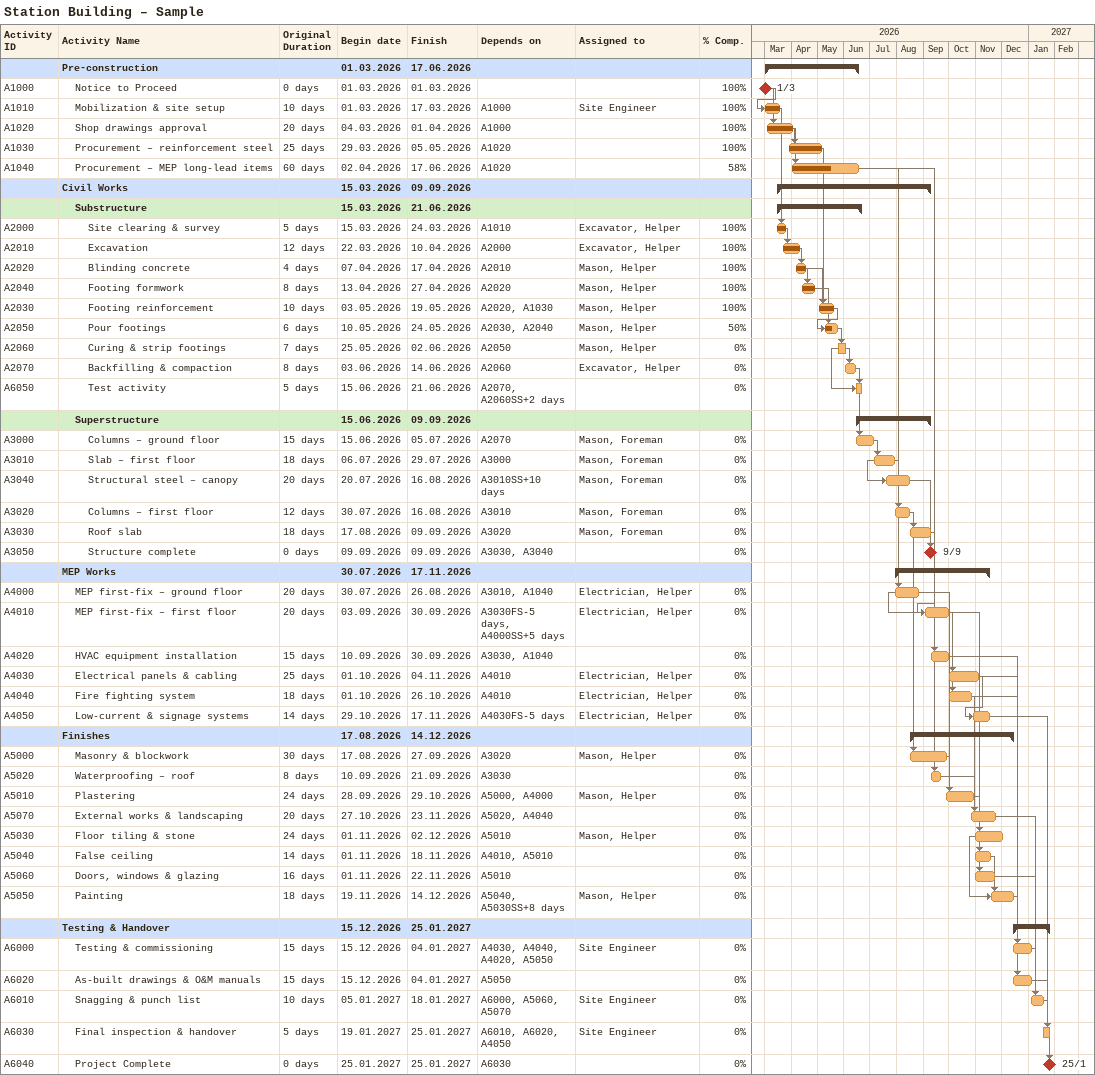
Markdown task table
Station Building – Sample

| ID | Level | Task | Original duration | Start | Finish | Predecessors | Resources | % complete |
|---|---|---|---|---|---|---|---|---|
|  | 1 | **Pre-construction** |  | 2026-03-01 | 2026-06-17 |  |  |  |
| A1000 | 2 | Notice to Proceed | 0d | 2026-03-01 | 2026-03-01 |  |  | 100 |
| A1010 | 2 | Mobilization & site setup | 10d | 2026-03-01 | 2026-03-17 | A1000 | Site Engineer | 100 |
| A1020 | 2 | Shop drawings approval | 20d | 2026-03-04 | 2026-04-01 | A1000 |  | 100 |
| A1030 | 2 | Procurement – reinforcement steel | 25d | 2026-03-29 | 2026-05-05 | A1020 |  | 100 |
| A1040 | 2 | Procurement – MEP long-lead items | 60d | 2026-04-02 | 2026-06-17 | A1020 |  | 58 |
|  | 1 | **Civil Works** |  | 2026-03-15 | 2026-09-09 |  |  |  |
|  | 2 | **Substructure** |  | 2026-03-15 | 2026-06-21 |  |  |  |
| A2000 | 3 | Site clearing & survey | 5d | 2026-03-15 | 2026-03-24 | A1010 | Excavator, Helper | 100 |
| A2010 | 3 | Excavation | 12d | 2026-03-22 | 2026-04-10 | A2000 | Excavator, Helper | 100 |
| A2020 | 3 | Blinding concrete | 4d | 2026-04-07 | 2026-04-17 | A2010 | Mason, Helper | 100 |
| A2040 | 3 | Footing formwork | 8d | 2026-04-13 | 2026-04-27 | A2020 | Mason, Helper | 100 |
| A2030 | 3 | Footing reinforcement | 10d | 2026-05-03 | 2026-05-19 | A2020, A1030 | Mason, Helper | 100 |
| A2050 | 3 | Pour footings | 6d | 2026-05-10 | 2026-05-24 | A2030, A2040 | Mason, Helper | 50 |
| A2060 | 3 | Curing & strip footings | 7d | 2026-05-25 | 2026-06-02 | A2050 | Mason, Helper | 0 |
| A2070 | 3 | Backfilling & compaction | 8d | 2026-06-03 | 2026-06-14 | A2060 | Excavator, Helper | 0 |
| A6050 | 3 | Test activity | 5d | 2026-06-15 | 2026-06-21 | A2070, A2060SS+2d |  | 0 |
|  | 2 | **Superstructure** |  | 2026-06-15 | 2026-09-09 |  |  |  |
| A3000 | 3 | Columns – ground floor | 15d | 2026-06-15 | 2026-07-05 | A2070 | Mason, Foreman | 0 |
| A3010 | 3 | Slab – first floor | 18d | 2026-07-06 | 2026-07-29 | A3000 | Mason, Foreman | 0 |
| A3040 | 3 | Structural steel – canopy | 20d | 2026-07-20 | 2026-08-16 | A3010SS+10d | Mason, Foreman | 0 |
| A3020 | 3 | Columns – first floor | 12d | 2026-07-30 | 2026-08-16 | A3010 | Mason, Foreman | 0 |
| A3030 | 3 | Roof slab | 18d | 2026-08-17 | 2026-09-09 | A3020 | Mason, Foreman | 0 |
| A3050 | 3 | Structure complete | 0d | 2026-09-09 | 2026-09-09 | A3030, A3040 |  | 0 |
|  | 1 | **MEP Works** |  | 2026-07-30 | 2026-11-17 |  |  |  |
| A4000 | 2 | MEP first-fix – ground floor | 20d | 2026-07-30 | 2026-08-26 | A3010, A1040 | Electrician, Helper | 0 |
| A4010 | 2 | MEP first-fix – first floor | 20d | 2026-09-03 | 2026-09-30 | A3030FS-5d, A4000SS+5d | Electrician, Helper | 0 |
| A4020 | 2 | HVAC equipment installation | 15d | 2026-09-10 | 2026-09-30 | A3030, A1040 |  | 0 |
| A4030 | 2 | Electrical panels & cabling | 25d | 2026-10-01 | 2026-11-04 | A4010 | Electrician, Helper | 0 |
| A4040 | 2 | Fire fighting system | 18d | 2026-10-01 | 2026-10-26 | A4010 | Electrician, Helper | 0 |
| A4050 | 2 | Low-current & signage systems | 14d | 2026-10-29 | 2026-11-17 | A4030FS-5d | Electrician, Helper | 0 |
|  | 1 | **Finishes** |  | 2026-08-17 | 2026-12-14 |  |  |  |
| A5000 | 2 | Masonry & blockwork | 30d | 2026-08-17 | 2026-09-27 | A3020 | Mason, Helper | 0 |
| A5020 | 2 | Waterproofing – roof | 8d | 2026-09-10 | 2026-09-21 | A3030 |  | 0 |
| A5010 | 2 | Plastering | 24d | 2026-09-28 | 2026-10-29 | A5000, A4000 | Mason, Helper | 0 |
| A5070 | 2 | External works & landscaping | 20d | 2026-10-27 | 2026-11-23 | A5020, A4040 |  | 0 |
| A5030 | 2 | Floor tiling & stone | 24d | 2026-11-01 | 2026-12-02 | A5010 | Mason, Helper | 0 |
| A5040 | 2 | False ceiling | 14d | 2026-11-01 | 2026-11-18 | A4010, A5010 |  | 0 |
| A5060 | 2 | Doors, windows & glazing | 16d | 2026-11-01 | 2026-11-22 | A5010 |  | 0 |
| A5050 | 2 | Painting | 18d | 2026-11-19 | 2026-12-14 | A5040, A5030SS+8d | Mason, Helper | 0 |
|  | 1 | **Testing & Handover** |  | 2026-12-15 | 2027-01-25 |  |  |  |
| A6000 | 2 | Testing & commissioning | 15d | 2026-12-15 | 2027-01-04 | A4030, A4040, A4020, A5050 | Site Engineer | 0 |
| A6020 | 2 | As-built drawings & O&M manuals | 15d | 2026-12-15 | 2027-01-04 | A5050 |  | 0 |
| A6010 | 2 | Snagging & punch list | 10d | 2027-01-05 | 2027-01-18 | A6000, A5060, A5070 | Site Engineer | 0 |
| A6030 | 2 | Final inspection & handover | 5d | 2027-01-19 | 2027-01-25 | A6010, A6020, A4050 | Site Engineer | 0 |
| A6040 | 2 | Project Complete | 0d | 2027-01-25 | 2027-01-25 | A6030 |  | 0 |
